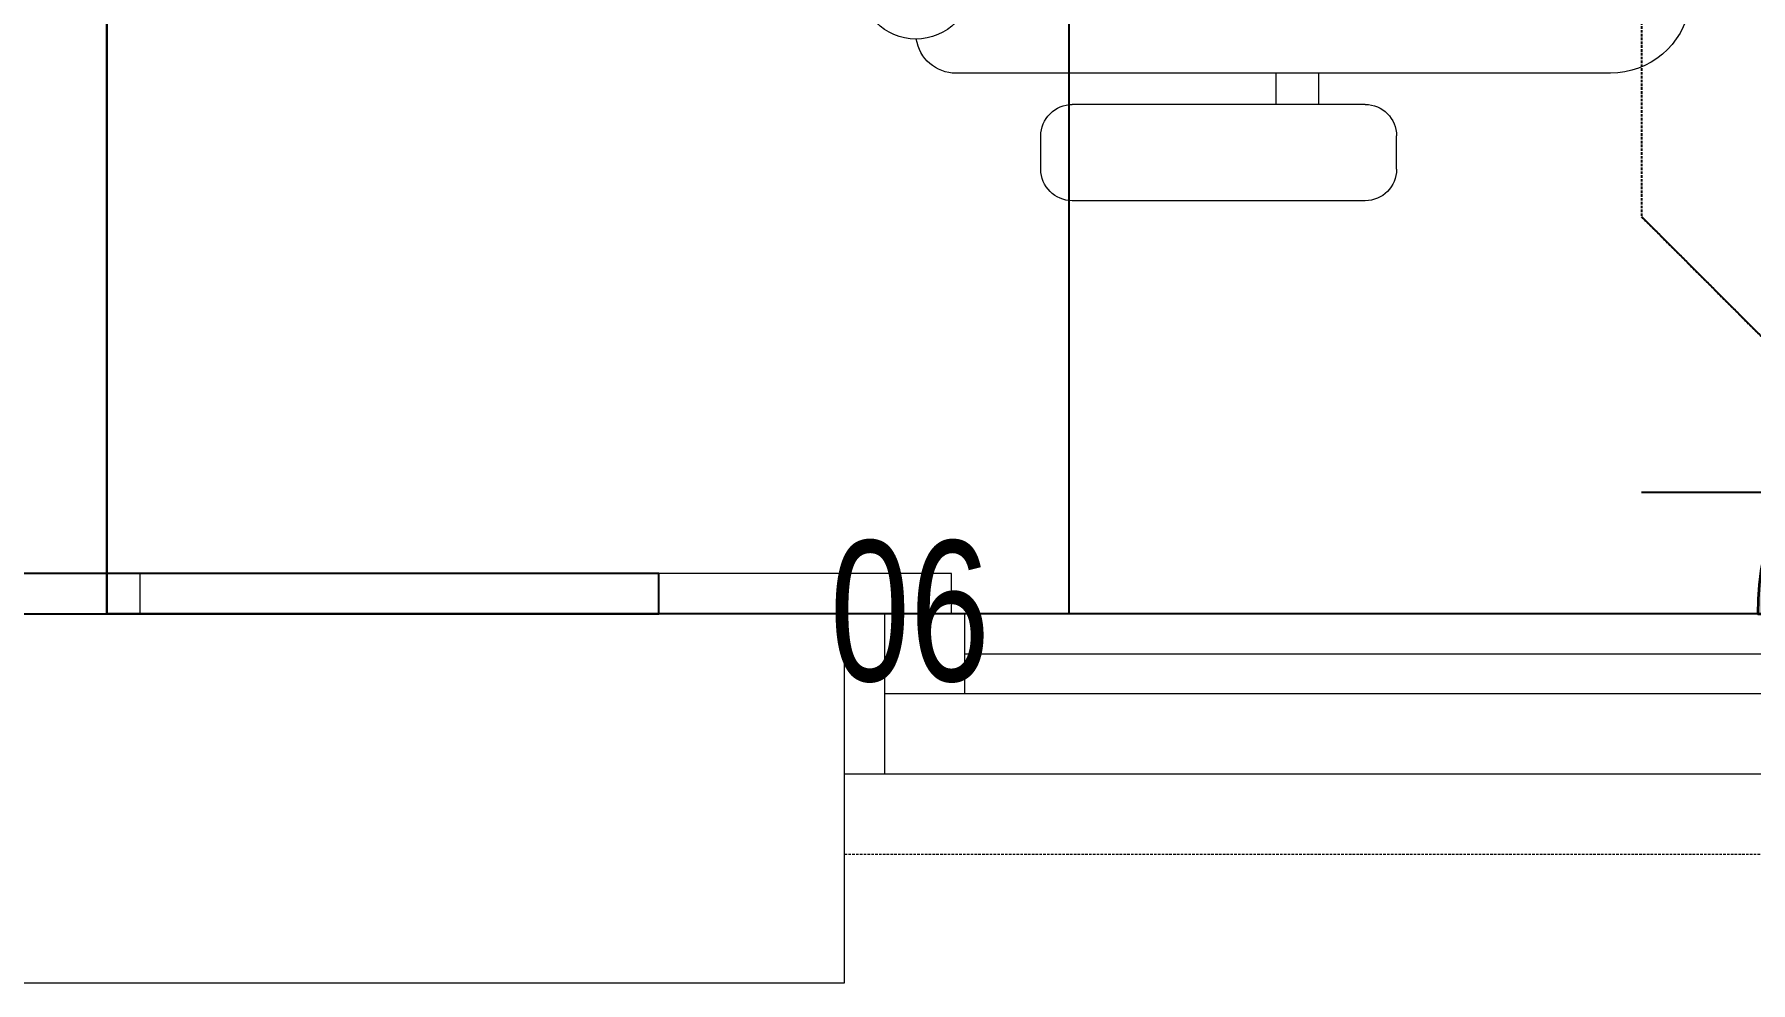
# Model space of a CAD drawing. Extents: x -178977 to 231842, y -29287 to 19916.
# Drawn here: x 44731 to 45801, y -13060 to -12469 of the extents above; entities that cross this region are included whole.
import ezdxf
from ezdxf.enums import TextEntityAlignment as Align

# ---------------------------------------------------------------- set-up
doc = ezdxf.new("R2010")
doc.units = 0
doc.header["$LTSCALE"] = 0.25
for name, pattern in [('01-First Floor-FUR$0$HIDDEN', [9.525, 6.35, -3.175]), ('DASHDOT', [25.4, 12.7, -6.35, 0, -6.35]), ('HIDDEN', [9.525, 6.35, -3.175])]:
    doc.linetypes.add(name, pattern=pattern)
for name, color, linetype, lineweight in [('01-First Floor-FUR$0$72_EGR_EQP_TAG', 142, 'Continuous', 5), ('01-First Floor-FUR$0$Aluminum', 251, 'Continuous', 5), ('01-First Floor-FUR$0$LOADING', 253, 'Continuous', 5), ('01-First Floor-FUR$0$Proj', 251, 'Continuous', 5), ('01-First Floor-FUR$0$Walls', 251, 'Continuous', 5), ('E-LITE-CLNG-CNDT', 6, 'DASHDOT', 35), ('E-LITE-EXIT-NUMB', 6, 'Continuous', 25), ('E-POWR-FLOR-CNDT', 6, 'HIDDEN', 25), ('E-POWR-WALL @ 100', 4, 'Continuous', 35)]:
    doc.layers.add(name, color=color, linetype=linetype, lineweight=lineweight)
doc.layers.add('01-First Floor-FUR$0$FALSE CEILING', color=251, linetype='Continuous')
doc.layers.add('01-First Floor-FUR$0$X-WHITE glass', color=255, linetype='Continuous')
doc.styles.add('01-First Floor-FUR$0$X3G_ENTITY_257CFD', font='swisscl.ttf', dxfattribs={"height": 200})
doc.styles.add('DC_SIMPLEX', font='SIMPLEX.shx', dxfattribs={"width": 0.7})

# ---------------------------------------------------------------- blocks, each defined once
blk = doc.blocks.new('01-First Floor-FUR$0$GF21018-P')
at = {"color": 0}
for p, q in [((-0.2207, 0.4756), (-0.2207, 0.0675)), ((-0.2806, 0.3422), (-0.2598, 0.3422)), ((-0.3002, 0.3226), (-0.3002, 0.14)), ((-0.2402, 0.3226), (-0.2402, 0.14)), ((-0.2402, 0.2937), (-0.2207, 0.2937)), ((-0.2402, 0.2671), (-0.2207, 0.2671)), ((-0.2806, 0.1204), (-0.2598, 0.1204))]:
    blk.add_line(p, q, dxfattribs=at)
for centre, radius, start, end in [((-0.1707, 0.4756), 0.05, 99.6329, 180), ((-0.2806, 0.3226), 0.0196, 90, 180), ((-0.2598, 0.3226), 0.0196, 360, 90), ((-0.2806, 0.14), 0.0196, 180, 270), ((-0.2598, 0.14), 0.0196, 270, 360), ((-0.1643, 0.0425), 0.0351, 90, 270), ((-0.1957, 0.0675), 0.025, 180, 261.4721)]:
    blk.add_arc(centre, radius, start, end, dxfattribs=at)
blk = doc.blocks.new('01-First Floor-FUR')
at = {"layer": '01-First Floor-FUR$0$Aluminum'}
for p, q in [((46736, -12830), (45236, -12830)), ((45261, -12930), (45261, -12830)), ((45311, -12880), (45311, -12830)), ((45311, -12855), (46661, -12855)), ((46711, -12880), (45261, -12880)), ((46736, -12930), (45236, -12930))]:
    blk.add_line(p, q, dxfattribs=at)
at = {"layer": '01-First Floor-FUR$0$FALSE CEILING', "linetype": 'Continuous'}
blk.add_line((45376, -12830), (45376, -9540), dxfattribs=at)
at = {"layer": '01-First Floor-FUR$0$FALSE CEILING'}
blk.add_lwpolyline([(44776, -9540), (48976, -9540), (48976, -12830), (44776, -12830)], close=True, dxfattribs=at)
at = {"layer": '01-First Floor-FUR$0$FALSE CEILING', "elevation": -0.1}
blk.add_lwpolyline([(45120.2, -12830), (45120.2, -12805), (44614.2, -12805), (44614.2, -12830), (45120.2, -12830)], dxfattribs=at)
at = {"layer": '01-First Floor-FUR$0$LOADING', "elevation": -0.1}
blk.add_lwpolyline([(45302.6, -12830), (45302.6, -12805), (44796.6, -12805), (44796.6, -12830), (45302.6, -12830)], dxfattribs=at)
at = {"layer": '01-First Floor-FUR$0$Proj', "linetype": '01-First Floor-FUR$0$HIDDEN'}
blk.add_line((45236, -12980), (46736, -12980), dxfattribs=at)
at = {"layer": '01-First Floor-FUR$0$Walls'}
for p, q in [((44776, -10620), (44776, -12830)), ((44776, -12830), (45236, -12830)), ((45236, -13060), (45236, -12830))]:
    blk.add_line(p, q, dxfattribs=at)
blk.add_lwpolyline([(43506, -13060), (45236, -13060)], dxfattribs=at)
at = {"layer": '01-First Floor-FUR$0$X-WHITE glass', "color": 253, "lineweight": 30, "ltscale": 6, "true_color": 0x9898cc}
blk.add_line((44776, -11420, 0), (44776, -12830, -0.1), dxfattribs=at)
at = {"layer": '01-First Floor-FUR$0$LOADING', "extrusion": (-7.77426e-06, -2.24021e-05, 1), "xscale": -1000, "yscale": 1000.000000000001, "zscale": 1000, "rotation": 270.0014107550513}
blk.add_blockref('01-First Floor-FUR$0$GF21018-P', (45237.9, -12272.4, -0.2), dxfattribs=at)
at = {"layer": '01-First Floor-FUR$0$72_EGR_EQP_TAG', "insert": (45276.7, -12784.5, -0.1), "char_height": 87.47, "attachment_point": 2, "style": '01-First Floor-FUR$0$X3G_ENTITY_257CFD'}
blk.add_mtext('06', dxfattribs=at)
blk = doc.blocks.new('*U151')
h = blk.add_hatch(color=253)
edge = h.paths.add_edge_path()
edge.add_line((0, 1.75), (0, -1.75))
edge.add_arc((0, 0), 1.75, 90, 270, ccw=False)
for p, q in [((-1.677, 0.5), (-3.211, 0.5)), ((-1.677, -0.5), (-3.211, -0.5))]:
    blk.add_line(p, q)
blk.add_lwpolyline([(0, 1.75, 1), (0, -1.75)], format="xyb", close=True)
at = {"layer": 'Defpoints'}
for p, q in [((-2.475, 2.475), (0, 0)), ((-0.758, -2.475), (-0.758, 2.475)), ((-2.475, -2.475), (0, 0))]:
    blk.add_line(p, q, dxfattribs=at)
at = {"layer": 'E-LITE-EXIT-NUMB', "style": 'DC_SIMPLEX', "width": 0.7, "flags": 8}
blk.add_attdef('TYPE', text='', height=2, rotation=360, dxfattribs=at).set_placement((-2.682, 5.238), align=Align.RIGHT)
blk.add_attdef('CIRCUIT', (2.682, 5.238), '', height=2, rotation=360, dxfattribs=at)

msp = doc.modelspace()

# ---------------------------------------------------------------- linework, layer by layer
at = {"layer": 'E-POWR-FLOR-CNDT'}
msp.add_lwpolyline([(44899.7, -11211.4), (45023.5, -11335.1), (45632.7, -11335.1, -0.414214), (45732.7, -11435.1), (45732.7, -12582.5), (45853.3, -12703.1)], format="xyb", dxfattribs=at)

# ---------------------------------------------------------------- block references
at = {"layer": 'E-LITE-CLNG-CNDT'}
msp.add_blockref('01-First Floor-FUR', (0, 0), dxfattribs=at)
at = {"layer": 'E-POWR-WALL @ 100', "xscale": 100, "yscale": 100, "zscale": 100, "rotation": 269.9999999999911}
msp.add_blockref('*U151', (45980.2, -12830, -0.1), dxfattribs=at)

doc.saveas('drawing.dxf')
